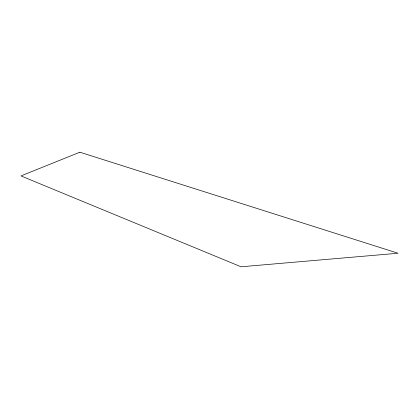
<?xml version="1.0" encoding="UTF-8"?>
<svg xmlns="http://www.w3.org/2000/svg" width="419" height="419" viewBox="0 0 419 419"><rect width="100%" height="100%" fill="white"/><g stroke="black" fill="none" stroke-linecap="round" stroke-linejoin="round"><path stroke-width="0.63" d="M79.888 152.212L20.95 175.917L241.045 266.788L398.05 253.244L79.888 152.212"/></g></svg>
